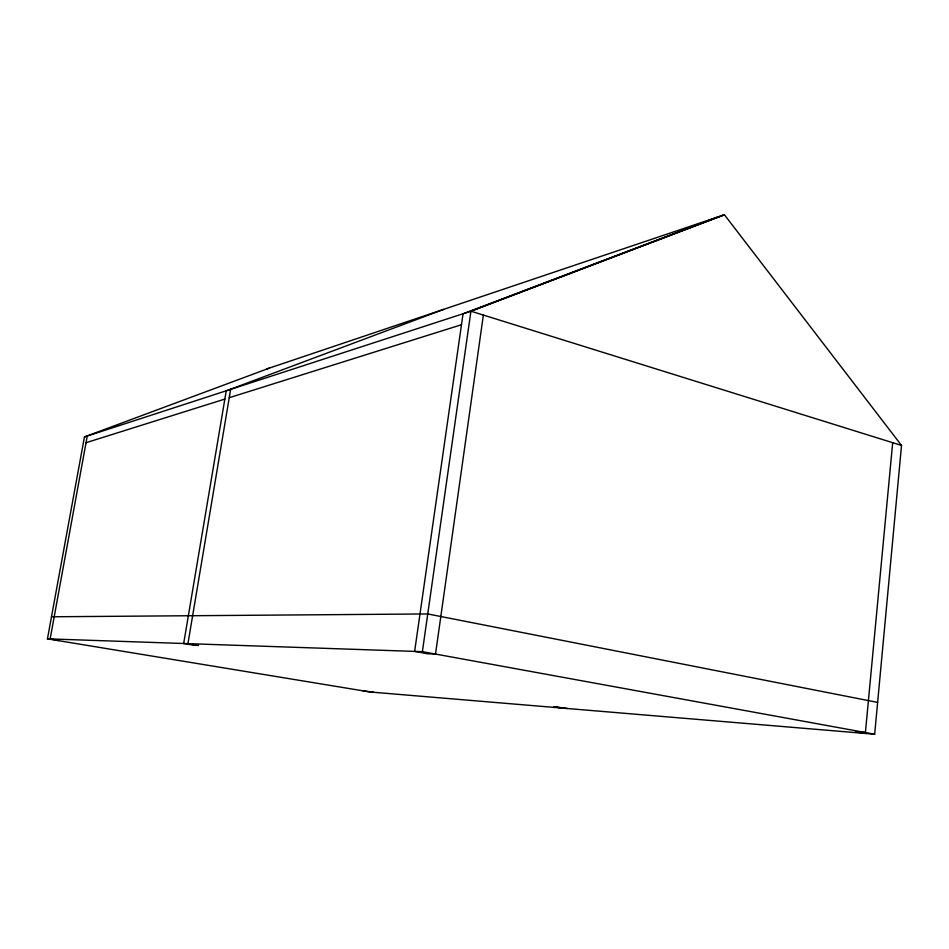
<?xml version="1.0" encoding="UTF-8"?>
<svg xmlns="http://www.w3.org/2000/svg" width="949" height="949" viewBox="0 0 949 949"><rect width="100%" height="100%" fill="white"/><g stroke="black" fill="none" stroke-linecap="round" stroke-linejoin="round"><path stroke-width="1.42" d="M269.48 368.07L84.437 436.931L47.45 638.843L370.027 691.987L874.67 734.229L901.526 445.461L724.431 214.771L266.455 369.066M892.689 442.697L865.405 732.533L855.701 731.726L864.93 733.411M483.373 315.068L435.52 654.063L427.691 653.778L414.63 651.394L463.065 313.751M47.45 638.843L422.376 651.666L470.929 311.189L724.431 214.771M226.242 390.798L183.679 643.505L194.201 645.296L198.507 645.45L187.938 643.647L230.654 389.363M87.261 436.018L50.143 638.938L58.921 640.385L56.205 640.29M464.18 313.407L716.744 217.38M469.874 311.557L723.221 215.209M226.882 390.608L443.669 309.386M84.437 436.931L470.929 311.189L901.55 445.461M86.027 442.709L224.854 399.078M229.255 397.702L461.487 324.724M51.495 616.779L427.762 613.944L877.6 702.402M362.957 690.825L373.906 692.319M567.549 708.523L553.647 706.661L561.725 708.037M422.376 651.666L874.67 734.229"/></g></svg>
